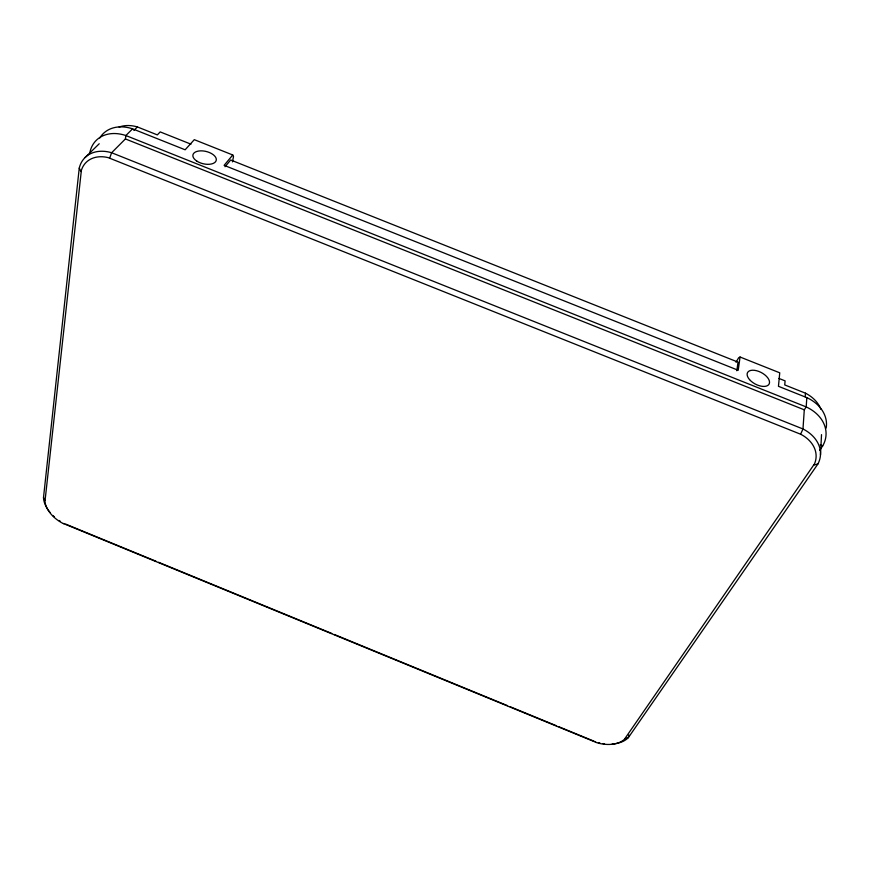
<?xml version="1.0" encoding="UTF-8"?>
<svg xmlns="http://www.w3.org/2000/svg" width="870" height="870" viewBox="0 0 870 870"><rect width="100%" height="100%" fill="white"/><g stroke="black" fill="none" stroke-linecap="round" stroke-linejoin="round"><path stroke-width="1.3" d="M820.486 454.825L821.519 434.641M736.02 362.257L738.652 357.766L740.055 357.015L779.748 372.817L778.454 386.302L806.827 397.612L806.196 406.921A39.726 30.417 2.9 0 1 822.694 445.897L819.638 450.355M89.806 152.859A39.03 29.243 44.7 0 1 125.867 135.535L806.196 406.921L804.293 409.824L802.977 428.975L800.628 434.228L802.031 434.978A33.615 25.415 3.7 0 1 814.483 463.884L624.41 739.326A26.122 16.443 14.6 0 1 597.027 742.773L62.314 523.077A25.632 15.997 32.8 0 1 44.957 501.49L81.378 170.335A33.016 24.414 43.9 0 1 108.217 157.633L800.628 434.228M805.196 396.84L805.446 393.175L784.729 384.921L785.099 380.875L778.965 378.439M50.101 512.495A28.786 18.009 32.9 0 1 43.5 497.564L79.246 168.127A37.062 27.448 44 0 1 111.632 152.739L125.4 138.939L125.867 135.535L132.577 128.836L185.136 149.792L194.293 139.668L232.768 154.99L233.519 156.589L232.442 161.885M736.825 370.75L738.032 362.127L230.68 159.993L225.058 166.725M740.055 357.015L738.217 370.272L224.112 165.333L232.768 154.99M628.869 734.976L628.39 737.575A29.33 18.498 14.6 0 1 612.099 744.035M109.685 158.025L111.632 152.739L802.977 428.975A37.736 28.569 3.7 0 1 817.963 463.906L628.39 737.575L625.041 738.706M133.86 130.456L137.384 126.933L157.339 134.893L160.2 131.914L190.965 144.17M85.086 157.535L99.223 143.757M813.928 465.058L817.963 463.906M63.412 523.642L64.413 523.599M125.4 138.939L804.293 409.824M820.225 444.907L822.694 445.897M65.663 524.11L156.045 561.248M158.547 562.27L331.774 633.447M334.287 634.469L507.504 705.646M510.016 706.679L556.463 725.754M558.975 726.787L594.112 741.229M595.374 741.74L595.819 742.382M79.246 168.127L81.04 171.564M43.5 497.564L44.903 500.598M60.389 521.358A28.786 18.009 32.9 0 1 59.095 520.51M54.244 516.758A28.786 18.009 32.9 0 1 53.135 515.736M604.53 743.807A29.33 18.498 14.6 0 1 602.986 743.589M599.908 743.013A29.33 18.498 14.6 0 1 598.386 742.643M99.789 137.971A38.682 29.156 45 0 1 132.577 128.836M806.827 397.612A39.367 30.309 2.6 0 1 826.195 428.007M805.446 393.175A36.464 28.188 2.5 0 1 820.878 409.281M119.114 127.042A35.833 27.133 45.1 0 1 137.384 126.933M196.816 161.102A11.962 6.318 13.4 0 0 216.086 160.819A11.962 6.318 13.4 0 0 200.85 150.847A11.962 6.318 13.4 0 0 196.816 161.102M749.527 379.603A12.213 6.492 28 0 0 768.732 384.627A12.213 6.492 28 0 0 756.704 370.75A12.213 6.492 28 0 0 749.527 379.603"/></g></svg>
